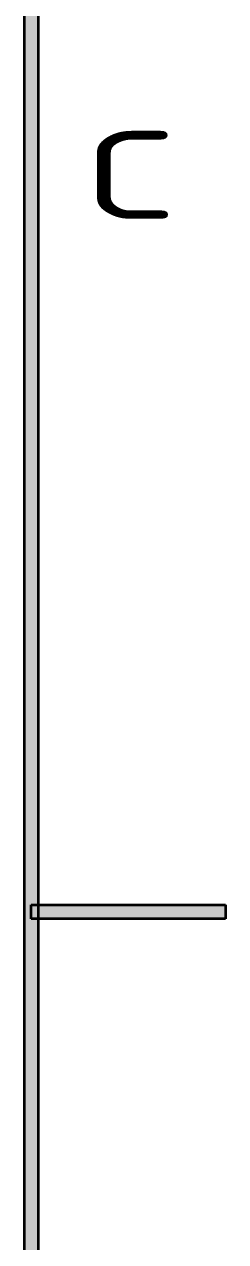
# Model space of a CAD drawing. Extents: x 23 to 417, y 3 to 294.
# Drawn here: x 409.76 to 416.64, y 137.22 to 178.84 of the extents above; entities that cross this region are included whole.
import ezdxf
from ezdxf.enums import TextEntityAlignment as Align

# ---------------------------------------------------------------- set-up
doc = ezdxf.new("R2010")
doc.units = 0
doc.layers.add('3', color=7, linetype='Continuous', lineweight=13)
doc.styles.get("Standard").update_dxf_attribs({"font": 'isocp.shx'})

# ---------------------------------------------------------------- blocks, each defined once
blk = doc.blocks.new('BLOCK3257')
at = {"layer": '3', "color": 7, "lineweight": 13}
blk.add_text('C', height=3, dxfattribs=at).set_placement((411.765, 172.192), (414.996, 172.192), align=Align.FIT)
blk = doc.blocks.new('BLOCK3360')
at = {"layer": '3', "color": 7, "lineweight": 5}
blk.add_solid([(410.237, 9.762), (409.763, 10.238), (410.237, 287.237), (409.763, 286.763)], dxfattribs=at)
blk = doc.blocks.new('BLOCK3364')
at = {"layer": '3', "color": 7, "lineweight": 5}
blk.add_solid([(409.994, 148.262), (409.994, 148.738), (416.644, 148.262), (416.644, 148.738)], dxfattribs=at)

msp = doc.modelspace()

# ---------------------------------------------------------------- linework, layer by layer
at = {"layer": '3', "color": 7, "lineweight": 35}
for p, q in [((410.2375, 287.2375), (410.2375, 9.7625)), ((409.7625, 10.2375), (409.7625, 286.7625))]:
    msp.add_line(p, q, dxfattribs=at)
at = {"layer": '3', "color": 7, "lineweight": 35, "ltscale": 0.011875}
for p, q in [((409.9938, 148.2625), (409.9938, 148.7375)), ((416.6438, 148.7375), (416.6438, 148.2625))]:
    msp.add_line(p, q, dxfattribs=at)
at = {"layer": '3', "color": 7, "lineweight": 35, "ltscale": 0.16625}
for p, q in [((409.9938, 148.7375), (416.6438, 148.7375)), ((416.6438, 148.2625), (409.9938, 148.2625))]:
    msp.add_line(p, q, dxfattribs=at)

# ---------------------------------------------------------------- block references
at = {"layer": '3', "lineweight": 0}
for name in ['BLOCK3360', 'BLOCK3257', 'BLOCK3364']:
    msp.add_blockref(name, (0, 0), dxfattribs=at)

doc.saveas('drawing.dxf')
